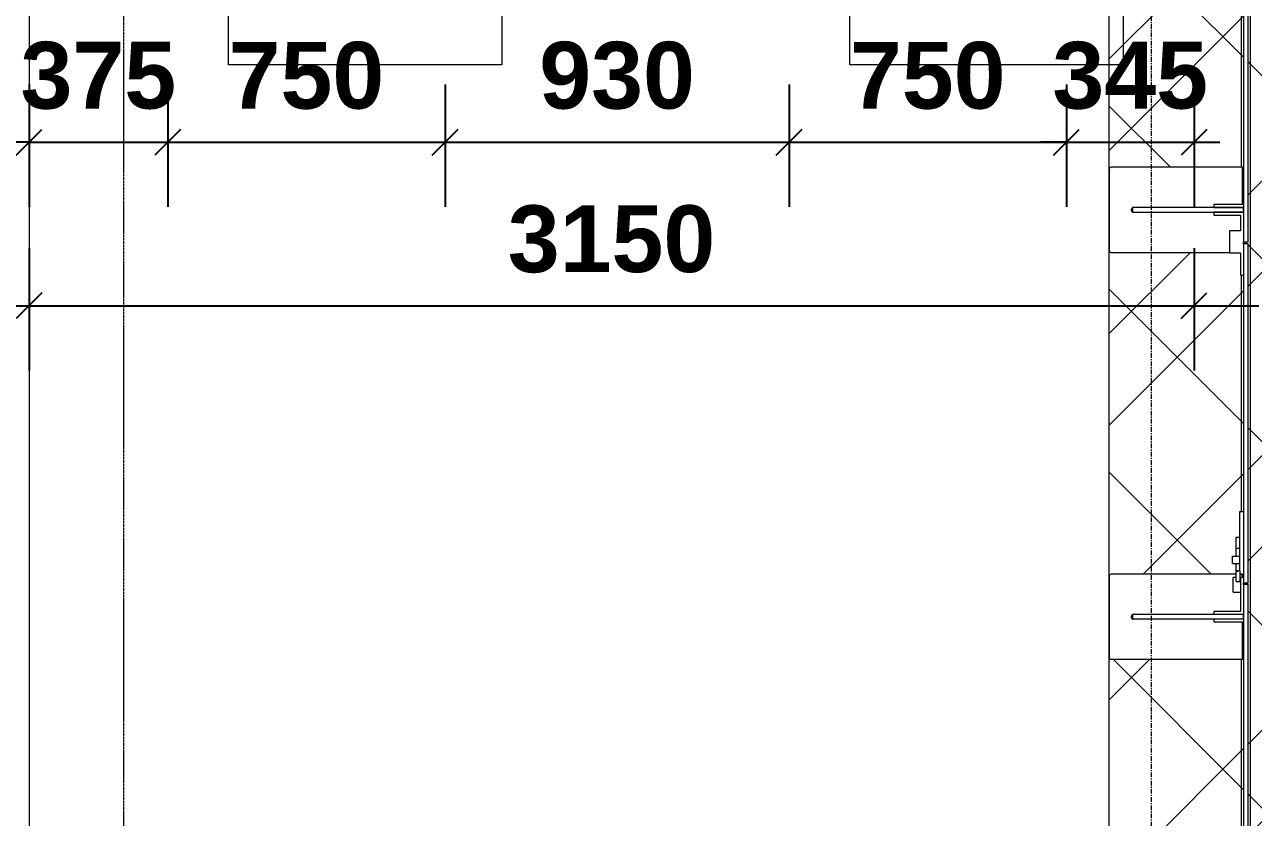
# Model space of a CAD drawing. Header units: inches. Extents: x 22 to 382261, y 22 to 371281.
# Drawn here: x 122407 to 125729, y 252098 to 254241 of the extents above; entities that cross this region are included whole.
import ezdxf

# ---------------------------------------------------------------- set-up
doc = ezdxf.new("R2010")
doc.units = ezdxf.units.IN
doc.header["$MEASUREMENT"] = 0
doc.linetypes.add('_Grundgrenze_', pattern=[9, 4, -1, 1, -1, 1, -1])
doc.linetypes.add('Grid Line 1_2_', pattern=[22.225, 12.7, -3.175, 3.175, -3.175])
for name, color, linetype, lineweight in [('A-ANNO-DIMS', 211, 'Continuous', 9), ('A-ANNO-SYMB', 150, 'Continuous', 9), ('A-AREA', 32, 'Continuous', 9), ('A-DOOR-IDEN', 31, 'Continuous', 9), ('A-FLOR', 192, 'Continuous', 9), ('A-FLOR-PATT', 8, 'Continuous', 9), ('A-GENM', 13, 'Continuous', 9), ('S-GRID', 1, 'Continuous', 9)]:
    doc.layers.add(name, color=color, linetype=linetype, lineweight=lineweight)
doc.styles.add('Arial_B_1', font='arialbd.ttf', dxfattribs={"height": 180.555556})
doc.dimstyles.new('1', dxfattribs={"dimscale": 304.8, "dimtxt": 178.545395, "dimasz": 0.227865, "dimexe": 0.574147, "dimexo": 0.0625, "dimgap": 0.287073, "dimtad": 1, "dimdec": 0, "dimzin": 0, "dimdsep": 46, "dimtxsty": 'Arial_B_1', "dimblk1": 'OBLIQUE', "dimblk2": 'OBLIQUE', "dimsah": 1, "dimcen": 0.09, "dimdle": 0.574147, "dimazin": 0, "dimtfac": 1, "dimtdec": 4, "dimtix": 1, "dimtmove": 0, "dimatfit": 3, "dimfxl": 0.574147, "dimfxlon": 1, "dimtvp": 1, "dimtolj": 1, "dimtzin": 0, "dimarcsym": 2})

# ---------------------------------------------------------------- blocks, each defined once
blk = doc.blocks.new('Back wall - ASB FREESTANDING GLASS BACK WALL-V18-01-Ground floor DIMENSION PLAN')
at = {"layer": 'A-GENM'}
for p, q in [((-440, 369), (-660, 369)), ((660, 369), (440, 369)), ((-665, 364), (-665, 9)), ((-435, 26), (-435, 364)), ((435, 364), (435, 44)), ((665, 9), (665, 364)), ((-557, 86), (-557, 304)), ((-552, 309), (-550, 309)), ((-550, 309), (-548, 309)), ((-543, 304), (-543, 86)), ((543, 86), (543, 304)), ((548, 309), (550, 309)), ((550, 309), (552, 309)), ((557, 304), (557, 86)), ((-556, 86), (-564, 86)), ((-564, 86), (-564, 6)), ((-536, 86), (-544, 86)), ((-536, 14), (-536, 86)), ((543.5, 86), (535.5, 86)), ((535.5, 86), (535.5, 14)), ((543.5, 6), (543.5, 86)), ((556.5, 86), (556.5, 6)), ((564.5, 86), (556.5, 86)), ((564.5, 6), (564.5, 86)), ((-484, 34), (-444, 34)), ((-484, 34), (-484, 14)), ((-444, 26), (-444, 34)), ((-406, 36), (-386, 36)), ((-406, 36), (-406, 16)), ((-386, 36), (-386, 16)), ((493.5, 44), (433.5, 44)), ((433.5, 44), (433.5, 14)), ((493.5, 14), (493.5, 44)), ((-665, 12.5), (-1755, 12.5)), ((-665, 9), (-564, 9)), ((-444, 14), (-536, 14)), ((-463, 6), (-458, 6)), ((-455, 26), (-429, 26)), ((-455, 26), (-455, 16)), ((-433.1, 16), (-455, 16)), ((-444, 6), (-444, 14)), ((-444, 9), (-435, 9)), ((-436, 16), (-436, 6)), ((-426, 16), (-436, 16)), ((-435, 9), (-435, 16)), ((-429, 26), (-425, 26)), ((-426, 16), (-266, 16)), ((-425, 26), (-406, 26)), ((-425, 26), (-425, 16)), ((-386, 26), (-365, 26)), ((-365, 26), (-361, 26)), ((-365, 26), (-365, 16)), ((-361, 26), (-335, 26)), ((-335, 26), (-335, 16)), ((-266, 16), (-266, 6)), ((373.5, 12.5), (-266, 12.5)), ((433.5, 14), (373.5, 14)), ((373.5, 14), (373.5, 6)), ((458, 6), (463, 6)), ((535.5, 14), (493.5, 14)), ((564.2, 9), (665, 9)), ((1755, 12.5), (665, 12.5)), ((-3135, -12.5), (3160, -12.5))]:
    blk.add_line(p, q, dxfattribs=at)
at = {"layer": 'A-GENM', "lineweight": 18}
for p, q in [((-556, 306), (-556, 6)), ((-544, 306), (-556, 306)), ((-544, 6), (-544, 306)), ((556, 306), (544, 306)), ((544, 306), (544, 6)), ((556, 6), (556, 306)), ((-463, 6), (-3200, 6)), ((-556, 6), (-544, 6)), ((-463, -6), (-463, 6)), ((458, 6), (-458, 6)), ((-458, 6), (-458, -6)), ((458, -6), (458, 6)), ((3200, 6), (463, 6)), ((463, 6), (463, -6)), ((544, 6), (556, 6)), ((-3200, -6), (-463, -6)), ((-458, -6), (458, -6)), ((463, -6), (3200, -6))]:
    blk.add_line(p, q, dxfattribs=at)
at = {"layer": 'A-GENM'}
for centre, start, end in [((-660, 364), 90, 180), ((-440, 364), 0, 90), ((440, 364), 90, 180), ((660, 364), 0, 90), ((-552, 304), 90, 180), ((-548, 304), 0, 90), ((548, 304), 90, 180), ((552, 304), 0, 90)]:
    blk.add_arc(centre, 5, start, end, dxfattribs=at)
blk = doc.blocks.new('_Oblique')
at = {"color": 0, "linetype": 'ByBlock', "lineweight": -2}
blk.add_line((-0.5, -0.5), (0.5, 0.5), dxfattribs=at)
blk = doc.blocks.new('*D4614')
at = {"layer": 'A-ANNO-DIMS', "color": 0, "lineweight": -2, "transparency": 16777216}
for p, q in [((122418.8, 254079.1), (122418.8, 253748.2)), ((122793.8, 254079.1), (122793.8, 253748.2)), ((122418.8, 253923.2), (122349.4, 253923.2)), ((122418.8, 253923.2), (122793.8, 253923.2)), ((122793.8, 253923.2), (122863.3, 253923.2))]:
    blk.add_line(p, q, dxfattribs=at)
at = {"layer": 'Defpoints', "color": 0, "transparency": 16777216}
for p in [(122418.8, 254098.2), (122793.8, 254098.2), (122793.8, 253923.2)]:
    blk.add_point(p, dxfattribs=at)
at = {"layer": 'A-ANNO-DIMS', "color": 0, "lineweight": -2, "transparency": 16777216, "xscale": 69.45312499999999, "yscale": 69.45312499999999, "zscale": 69.45312499999999}
blk.add_blockref('_Oblique', (122418.8, 253923.2), dxfattribs=at)
at = {"layer": 'A-ANNO-DIMS', "color": 0, "lineweight": -2, "transparency": 16777216, "xscale": 69.45312499999999, "yscale": 69.45312499999999, "zscale": 69.45312499999999, "rotation": 180}
blk.add_blockref('_Oblique', (122793.8, 253923.2), dxfattribs=at)
at = {"layer": 'A-ANNO-DIMS', "color": 0, "transparency": 16777216, "insert": (122606.3, 254102.9), "char_height": 180.56, "width": 489.725, "attachment_point": 5, "style": 'Arial_B_1'}
blk.add_mtext('\\A1;375', dxfattribs=at)
blk = doc.blocks.new('*D4615')
at = {"layer": 'A-ANNO-DIMS', "color": 0, "lineweight": -2, "transparency": 16777216}
for p, q in [((122793.8, 254079.1), (122793.8, 253748.2)), ((123543.8, 254079.1), (123543.8, 253748.2)), ((122618.8, 253923.2), (123718.8, 253923.2))]:
    blk.add_line(p, q, dxfattribs=at)
at = {"layer": 'Defpoints', "color": 0, "transparency": 16777216}
for p in [(122793.8, 254098.2), (123543.8, 254098.2), (123543.8, 253923.2)]:
    blk.add_point(p, dxfattribs=at)
at = {"layer": 'A-ANNO-DIMS', "color": 0, "lineweight": -2, "transparency": 16777216, "xscale": 69.45312499999999, "yscale": 69.45312499999999, "zscale": 69.45312499999999, "rotation": 180}
blk.add_blockref('_Oblique', (122793.8, 253923.2), dxfattribs=at)
at = {"layer": 'A-ANNO-DIMS', "color": 0, "lineweight": -2, "transparency": 16777216, "xscale": 69.45312499999999, "yscale": 69.45312499999999, "zscale": 69.45312499999999}
blk.add_blockref('_Oblique', (123543.8, 253923.2), dxfattribs=at)
at = {"layer": 'A-ANNO-DIMS', "color": 0, "transparency": 16777216, "insert": (123168.8, 254102.9), "char_height": 180.56, "width": 489.725, "attachment_point": 5, "style": 'Arial_B_1'}
blk.add_mtext('\\A1;750', dxfattribs=at)
blk = doc.blocks.new('*D4616')
at = {"layer": 'A-ANNO-DIMS', "color": 0, "lineweight": -2, "transparency": 16777216}
for p, q in [((123543.8, 254079.1), (123543.8, 253748.2)), ((124473.8, 254079.1), (124473.8, 253748.2)), ((123368.8, 253923.2), (124648.8, 253923.2))]:
    blk.add_line(p, q, dxfattribs=at)
at = {"layer": 'Defpoints', "color": 0, "transparency": 16777216}
for p in [(123543.8, 254098.2), (124473.8, 254098.2), (124473.8, 253923.2)]:
    blk.add_point(p, dxfattribs=at)
at = {"layer": 'A-ANNO-DIMS', "color": 0, "lineweight": -2, "transparency": 16777216, "xscale": 69.45312499999999, "yscale": 69.45312499999999, "zscale": 69.45312499999999, "rotation": 180}
blk.add_blockref('_Oblique', (123543.8, 253923.2), dxfattribs=at)
at = {"layer": 'A-ANNO-DIMS', "color": 0, "lineweight": -2, "transparency": 16777216, "xscale": 69.45312499999999, "yscale": 69.45312499999999, "zscale": 69.45312499999999}
blk.add_blockref('_Oblique', (124473.8, 253923.2), dxfattribs=at)
at = {"layer": 'A-ANNO-DIMS', "color": 0, "transparency": 16777216, "insert": (124008.8, 254102.9), "char_height": 180.56, "width": 489.725, "attachment_point": 5, "style": 'Arial_B_1'}
blk.add_mtext('\\A1;930', dxfattribs=at)
blk = doc.blocks.new('*D4617')
at = {"layer": 'A-ANNO-DIMS', "color": 0, "lineweight": -2, "transparency": 16777216}
for p, q in [((124473.8, 254079.1), (124473.8, 253748.2)), ((125223.8, 254079.1), (125223.8, 253748.2)), ((124298.8, 253923.2), (125398.8, 253923.2))]:
    blk.add_line(p, q, dxfattribs=at)
at = {"layer": 'Defpoints', "color": 0, "transparency": 16777216}
for p in [(124473.8, 254098.2), (125223.8, 254098.2), (125223.8, 253923.2)]:
    blk.add_point(p, dxfattribs=at)
at = {"layer": 'A-ANNO-DIMS', "color": 0, "lineweight": -2, "transparency": 16777216, "xscale": 69.45312499999999, "yscale": 69.45312499999999, "zscale": 69.45312499999999, "rotation": 180}
blk.add_blockref('_Oblique', (124473.8, 253923.2), dxfattribs=at)
at = {"layer": 'A-ANNO-DIMS', "color": 0, "lineweight": -2, "transparency": 16777216, "xscale": 69.45312499999999, "yscale": 69.45312499999999, "zscale": 69.45312499999999}
blk.add_blockref('_Oblique', (125223.8, 253923.2), dxfattribs=at)
at = {"layer": 'A-ANNO-DIMS', "color": 0, "transparency": 16777216, "insert": (124848.8, 254102.9), "char_height": 180.56, "width": 489.725, "attachment_point": 5, "style": 'Arial_B_1'}
blk.add_mtext('\\A1;750', dxfattribs=at)
blk = doc.blocks.new('*D4618')
at = {"layer": 'A-ANNO-DIMS', "color": 0, "lineweight": -2, "transparency": 16777216}
for p, q in [((125223.8, 254079.1), (125223.8, 253748.2)), ((125568.8, 254079.1), (125568.8, 253748.2)), ((125223.8, 253923.2), (125154.4, 253923.2)), ((125223.8, 253923.2), (125568.8, 253923.2)), ((125568.8, 253923.2), (125638.3, 253923.2))]:
    blk.add_line(p, q, dxfattribs=at)
at = {"layer": 'Defpoints', "color": 0, "transparency": 16777216}
for p in [(125223.8, 254098.2), (125568.8, 254098.2), (125568.8, 253923.2)]:
    blk.add_point(p, dxfattribs=at)
at = {"layer": 'A-ANNO-DIMS', "color": 0, "lineweight": -2, "transparency": 16777216, "xscale": 69.45312499999999, "yscale": 69.45312499999999, "zscale": 69.45312499999999}
blk.add_blockref('_Oblique', (125223.8, 253923.2), dxfattribs=at)
at = {"layer": 'A-ANNO-DIMS', "color": 0, "lineweight": -2, "transparency": 16777216, "xscale": 69.45312499999999, "yscale": 69.45312499999999, "zscale": 69.45312499999999, "rotation": 180}
blk.add_blockref('_Oblique', (125568.8, 253923.2), dxfattribs=at)
at = {"layer": 'A-ANNO-DIMS', "color": 0, "transparency": 16777216, "insert": (125396.3, 254102.9), "char_height": 180.56, "width": 489.725, "attachment_point": 5, "style": 'Arial_B_1'}
blk.add_mtext('\\A1;345', dxfattribs=at)
blk = doc.blocks.new('*D4619')
at = {"layer": 'A-ANNO-DIMS', "color": 0, "lineweight": -2, "transparency": 16777216}
for p, q in [((122418.8, 253637.1), (122418.8, 253306.1)), ((125568.8, 253637.1), (125568.8, 253306.1)), ((122243.8, 253481.1), (125743.8, 253481.1))]:
    blk.add_line(p, q, dxfattribs=at)
at = {"layer": 'Defpoints', "color": 0, "transparency": 16777216}
for p in [(122418.8, 253656.1), (125568.8, 253656.1), (125568.8, 253481.1)]:
    blk.add_point(p, dxfattribs=at)
at = {"layer": 'A-ANNO-DIMS', "color": 0, "lineweight": -2, "transparency": 16777216, "xscale": 69.45312499999999, "yscale": 69.45312499999999, "zscale": 69.45312499999999, "rotation": 180}
blk.add_blockref('_Oblique', (122418.8, 253481.1), dxfattribs=at)
at = {"layer": 'A-ANNO-DIMS', "color": 0, "lineweight": -2, "transparency": 16777216, "xscale": 69.45312499999999, "yscale": 69.45312499999999, "zscale": 69.45312499999999}
blk.add_blockref('_Oblique', (125568.8, 253481.1), dxfattribs=at)
at = {"layer": 'A-ANNO-DIMS', "color": 0, "transparency": 16777216, "insert": (123993.8, 253660.8), "char_height": 180.56, "width": 652.966, "attachment_point": 5, "style": 'Arial_B_1'}
blk.add_mtext('\\A1;3150', dxfattribs=at)
blk = doc.blocks.new('M_Door Tag1 - M_Door Tag 2-910938-01-Ground floor DIMENSION PLAN')
at = {"layer": 'A-DOOR-IDEN'}
for p, q in [((-1.206, 1.536), (3.019, 1.536)), ((-1.206, -1.791), (-1.206, 1.536)), ((3.019, 1.536), (3.019, -1.791)), ((3.019, -1.791), (-1.206, -1.791))]:
    blk.add_line(p, q, dxfattribs=at)

msp = doc.modelspace()

# ---------------------------------------------------------------- hatches: boundary and pattern name
at = {"layer": 'A-FLOR-PATT'}
h = msp.add_hatch(dxfattribs=at)
h.set_pattern_fill('FP_8', color=256, style=0, pattern_type=2)
h.set_pattern_definition([(45, (133937.6, 247897.27), (-371.231, 371.231), []), (45, (134185.1, 247897.27), (-371.231, 371.231), []), (135, (133937.62, 247897.27), (-247.487, -247.487), [])])
h.paths.add_polyline_path([(125338.8, 243305.5), (125702.8, 243305.5), (125702.8, 244434.5), (125699.8, 244434.5), (125699.8, 244405.5), (125344.8, 244405.5), (125339.8, 244410.5), (125339.8, 244630.5), (125344.8, 244635.5), (125699.8, 244635.5), (125699.8, 244606.5), (125702.8, 244606.5), (125702.8, 245826.5), (125699.8, 245826.5), (125699.8, 245725.5), (125344.8, 245725.5), (125339.8, 245730.5), (125339.8, 245950.5), (125344.8, 245955.5), (125682.8, 245955.5), (125682.8, 245961.5), (125692.8, 245961.9), (125692.8, 245965.5), (125682.8, 245965.5), (125682.8, 245984.5), (125672.8, 245984.5), (125672.8, 246004.5), (125682.8, 246004.5), (125682.8, 246025.5), (125692.8, 246026.5), (125692.8, 246029.5), (125682.8, 246029.5), (125682.8, 246055.5), (125692.8, 246055.5), (125692.8, 246124.5), (125702.8, 246124.5), (125702.8, 246764), (125694.8, 246764), (125694.8, 246824), (125344.8, 246825.5), (125339.8, 246830.5), (125339.8, 247050.5), (125344.8, 247055.5), (125699.8, 247055.5), (125699.8, 246955), (125702.8, 246955), (125702.8, 248174.5), (125699.8, 248174.5), (125699.8, 248145.5), (125344.8, 248145.5), (125339.8, 248150.5), (125339.8, 248370.5), (125344.8, 248375.5), (125699.8, 248375.5), (125699.8, 248346.5), (125702.8, 248346.5), (125702.8, 249590.5), (125714.8, 249590.5), (125714.8, 246853.5), (125702.8, 246853.5), (125702.8, 246848.5), (125714.8, 246848.5), (125714.8, 246563), (128138.8, 246563), (128138.8, 248163), (129788.8, 248163), (129788.8, 249605.5), (129838.8, 249605.5), (129838.8, 243305.5), (135163.8, 243305.6), (135163.8, 256350.5), (129838.8, 256350.5), (129838.8, 250055.5), (129788.8, 250055.5), (129788.8, 251663), (128138.8, 251663), (128138.8, 253263), (125737.5, 253263), (125737.5, 253313), (128138.8, 253313), (128138.8, 254913), (129788.8, 254913), (129788.8, 256350.5), (125714.8, 256350.5), (125714.8, 253653.5), (125702.8, 253653.5), (125702.8, 253648.5), (125714.8, 253648.5), (125714.8, 252732.5), (125702.8, 252732.5), (125702.8, 252727.5), (125714.8, 252727.5), (125714.8, 249990.5), (125702.8, 249990.5), (125702.8, 251234.5), (125699.8, 251232.8), (125699.8, 251205.5), (125344.8, 251205.5), (125339.8, 251210.5), (125339.8, 251430.5), (125344.8, 251435.5), (125699.8, 251435.5), (125699.8, 251406.5), (125702.8, 251406.5), (125702.8, 252626.5), (125699.8, 252626.5), (125699.8, 252525.5), (125344.8, 252525.5), (125339.8, 252532.6), (125339.8, 252750.5), (125344.8, 252755.5), (125682.8, 252755.5), (125682.8, 252761.5), (125692.8, 252761.9), (125692.8, 252765.5), (125682.8, 252765.5), (125682.8, 252784.5), (125672.8, 252784.5), (125672.8, 252804.5), (125682.8, 252804.5), (125682.8, 252825.5), (125692.8, 252826.5), (125692.8, 252829.5), (125682.8, 252829.5), (125682.8, 252855.5), (125692.8, 252855.5), (125692.8, 252924.5), (125702.8, 252924.5), (125702.8, 253564), (125694.8, 253564), (125694.8, 253624), (125344.8, 253625.5), (125339.8, 253630.5), (125339.8, 253850.5), (125344.8, 253855.5), (125699.8, 253855.5), (125699.8, 253755), (125702.8, 253755), (125702.8, 254974.5), (125699.8, 254974.5), (125699.8, 254945.5), (125344.8, 254945.5), (125339.8, 254950.5), (125339.8, 255170.5), (125344.8, 255175.5), (125699.8, 255175.5), (125699.8, 255146.5), (125702.8, 255146.5), (125702.8, 256350.5), (125338.8, 256350.5), (125338.8, 244084.5)])
h.paths.add_polyline_path([(125714.8, 243305.5), (129788.8, 243305.5), (129788.8, 244913), (128138.8, 244913), (128138.8, 246513), (125714.8, 246513), (125714.8, 245932.5), (125702.8, 245932.5), (125702.8, 245927.5), (125714.8, 245927.5), (125714.8, 244084.5)])
h.paths.add_polyline_path([(125429.5, 244513.5), (125402.8, 244514.5), (125404.8, 244526.5), (125400.5, 244525), (125399.8, 244518.5), (125402.3, 244514.1), (125404.8, 244513.5)])
h.paths.add_polyline_path([(129788.8, 244963), (129788, 246513), (128188.8, 246513), (128188.8, 244963), (129762.5, 244963)])
h.paths.add_polyline_path([(125404.8, 245833.5), (125402.8, 245834.5), (125404.8, 245846.5), (125400.5, 245845), (125399.8, 245838.5), (125402.3, 245834.1), (125403.5, 245833.6)])
h.paths.add_polyline_path([(125702.8, 245946.5), (125702.8, 245957.4), (125699.8, 245955.5), (125699.8, 245946.5)])
h.paths.add_polyline_path([(129788.8, 246563), (129787.1, 248113), (128188.8, 248113), (128188.8, 246563), (129736.9, 246563)])
h.paths.add_polyline_path([(146718.8, 246576), (146718.8, 253001), (142198.8, 253001), (142198.8, 251478), (143848.8, 251478), (143848.8, 249798), (146458.8, 249798), (146458.8, 249748), (143848.8, 249748), (143848.8, 248228), (142198.8, 248228), (142198.8, 246620.5), (142148.8, 246620.5), (142148.8, 253001), (136818.8, 253001), (136818.8, 246576), (145405, 246576)])
h.paths.add_polyline_path([(125404.8, 246933.5), (125402.8, 246934.5), (125404.8, 246946.5), (125400.5, 246945), (125399.8, 246938.5), (125402.3, 246934.1), (125403.5, 246933.6)])
h.paths.add_polyline_path([(125622.8, 248253.5), (125622.8, 248254.5), (125402.8, 248254.5), (125404.8, 248266.5), (125400.5, 248265), (125399.8, 248258.5), (125402.3, 248254.1), (125404.8, 248253.5), (125545, 248253.5)])
h.paths.add_polyline_path([(143557.6, 248278), (143798.8, 248278.3), (143798.8, 249748), (142198.8, 249748), (142198.8, 248278)])
h.paths.add_polyline_path([(143557.6, 249798), (143798.8, 249798), (143798.8, 251428), (142198.8, 251428), (142199.6, 249798)])
h.paths.add_polyline_path([(125622.8, 251313.5), (125622.8, 251314.5), (125402.8, 251314.5), (125404.8, 251326.5), (125400.5, 251325), (125399.8, 251318.5), (125402.3, 251314.1), (125404.8, 251313.5), (125545, 251313.5)])
h.paths.add_polyline_path([(129788.8, 251713), (129788, 253263), (128188.8, 253263), (128188.8, 251713), (129763.5, 251713)])
h.paths.add_polyline_path([(125429.5, 252633.5), (125402.8, 252634.5), (125404.8, 252646.5), (125400.5, 252645), (125399.8, 252638.5), (125402.3, 252634.1), (125404.8, 252633.5)])
h.paths.add_polyline_path([(125699.8, 252746.5), (125702.8, 252746.5), (125702.8, 252757.4), (125699.8, 252755.5), (125699.8, 252749.2)])
h.paths.add_polyline_path([(128778, 253313), (129788.8, 253313), (129787.2, 254863), (128188.8, 254863), (128188.8, 253313)])
h.paths.add_polyline_path([(125429.5, 253733.5), (125402.8, 253734.5), (125404.8, 253746.5), (125400.5, 253745), (125399.8, 253738.5), (125402.3, 253734.1), (125404.8, 253733.5)])
h.paths.add_polyline_path([(125545, 255053.5), (125402.8, 255054.5), (125404.8, 255066.5), (125400.5, 255065), (125399.8, 255058.5), (125402.3, 255054.1), (125404.8, 255053.5), (125453.9, 255053.5)])

# ---------------------------------------------------------------- linework, layer by layer
at = {"layer": 'A-ANNO-SYMB', "linetype": '_Grundgrenze_'}
msp.add_line((122675.5, 237738.1), (122675.5, 257165.3), dxfattribs=at)
at = {"layer": 'A-AREA'}
msp.add_line((125338.8, 254330.5), (125338.8, 252265.5), dxfattribs=at)
at = {"layer": 'A-FLOR'}
for p, q in [((125338.8, 254560.5), (125338.8, 243075.5)), ((122418.8, 254330.5), (122418.8, 243305.5))]:
    msp.add_line(p, q, dxfattribs=at)
at = {"layer": 'S-GRID', "linetype": 'Grid Line 1_2_'}
msp.add_line((125453.8, 238493.9), (125453.8, 262908), dxfattribs=at)

# ---------------------------------------------------------------- block references
at = {"layer": 'A-DOOR-IDEN', "xscale": 174.9999999999999, "yscale": 174.9999999999999, "zscale": 174.9999999999999}
for p in [(123168.8, 254445.5), (124848.8, 254445.5)]:
    msp.add_blockref('M_Door Tag1 - M_Door Tag 2-910938-01-Ground floor DIMENSION PLAN', p, dxfattribs=at)
at = {"layer": 'A-GENM', "rotation": 90.0000000000001}
msp.add_blockref('Back wall - ASB FREESTANDING GLASS BACK WALL-V18-01-Ground floor DIMENSION PLAN', (125708.8, 253190.5), dxfattribs=at)

# ---------------------------------------------------------------- dimensions: what is measured, and where the dimension line sits
at = {"layer": 'A-ANNO-DIMS'}
for base, p1, p2, override, picture, middle in [((122793.8, 253923.2), (122418.8, 254098.2), (122793.8, 254098.2), {"dimpost": '<>', "dimfxl": 375}, '*D4614', (122606.3, 254102.9)), ((123543.8, 253923.2), (122793.8, 254098.2), (123543.8, 254098.2), {"dimpost": '<>', "dimfxl": 750}, '*D4615', (123168.8, 254102.9)), ((124473.8, 253923.2), (123543.8, 254098.2), (124473.8, 254098.2), {"dimpost": '<>', "dimfxl": 930}, '*D4616', (124008.8, 254102.9)), ((125223.8, 253923.2), (124473.8, 254098.2), (125223.8, 254098.2), {"dimpost": '<>', "dimfxl": 750}, '*D4617', (124848.8, 254102.9)), ((125568.8, 253923.2), (125223.8, 254098.2), (125568.8, 254098.2), {"dimpost": '<>', "dimfxl": 345}, '*D4618', (125396.3, 254102.9)), ((125568.8, 253481.1), (122418.8, 253656.1), (125568.8, 253656.1), {"dimpost": '<>', "dimfxl": 3150}, '*D4619', (123993.8, 253660.8))]:
    dim = msp.add_linear_dim(base=base, p1=p1, p2=p2, dimstyle='1', override=override, dxfattribs=at)
    dim.commit()
    dim.dimension.update_dxf_attribs({"geometry": picture, "text_midpoint": middle})

doc.saveas('drawing.dxf')
